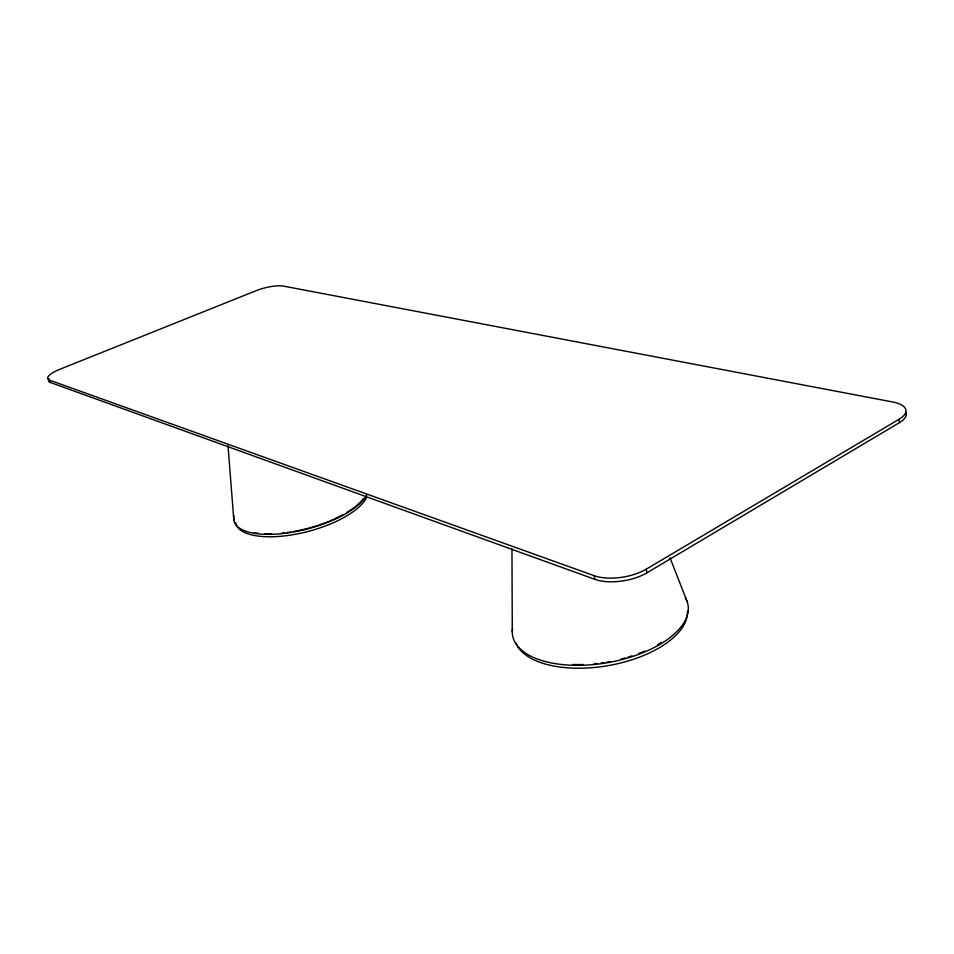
<?xml version="1.0" encoding="UTF-8"?>
<svg xmlns="http://www.w3.org/2000/svg" width="954" height="954" viewBox="0 0 954 954"><rect width="100%" height="100%" fill="white"/><g stroke="black" fill="none" stroke-linecap="round" stroke-linejoin="round"><path stroke-width="1.43" d="M48.976 378.881A22.395 6.01 -16.1 0 0 50.407 382.494L594.867 579.34A36.681 16.635 -9.6 0 0 646.907 572.829L899.455 422.646A33.784 12.736 -6.2 0 0 905.954 412.462M49.656 380.181L594.175 575.691A36.717 16.576 -9.6 0 0 646.275 569.144L899.121 419.235A33.819 12.676 -6.3 0 0 892.527 401.956L283.302 286.069A20.523 5.259 -14 0 0 256.018 290.731L60.185 369.15A22.407 5.974 -16.1 0 0 49.656 380.181L50.407 382.494M670.018 557.78L686.832 600.793M594.175 575.691L594.867 579.34M646.275 569.144L646.907 572.829M899.121 419.235L899.455 422.646M227.994 445.625L233.837 520.252M511.952 548.777L512.286 631.953M661.611 642.292A87.649 42.417 -9.9 0 1 657.461 644.773M644.809 651.033A87.649 42.417 -9.9 0 1 638.524 653.562M631.989 655.863A87.649 42.417 -9.9 0 1 627.947 657.127M625.216 657.926A87.649 42.417 -9.9 0 1 621.078 659.035M609.797 661.539A87.649 42.417 -9.9 0 1 606.947 662.052M604.085 662.517A87.649 42.417 -9.9 0 1 601.223 662.935M596.93 663.483A87.649 42.417 -9.9 0 1 594.08 663.781M582.763 664.509A87.649 42.417 -9.9 0 1 573.127 664.521M687.476 611.192A87.565 42.56 -9.9 0 1 609.928 665.32A87.565 42.56 -9.9 0 1 515.828 642.853M685.318 597.657A89.032 43.085 -9.9 0 1 608.366 662.541A89.032 43.085 -9.9 0 1 512.548 628.543M363.546 498.429A68.39 25.996 -14.8 0 1 360.767 501.673M359.956 502.496A68.39 25.996 -14.8 0 1 355.305 506.586M354.256 507.409A68.39 25.996 -14.8 0 1 352.038 509.031M350.869 509.83A68.39 25.996 -14.8 0 1 347.149 512.226M343.118 514.564A68.39 25.996 -14.8 0 1 339.91 516.281M338.801 516.841A68.39 25.996 -14.8 0 1 334.234 519.024M333.053 519.548A68.39 25.996 -14.8 0 1 329.44 521.111M328.212 521.611A68.39 25.996 -14.8 0 1 319.292 524.915M317.992 525.344A68.39 25.996 -14.8 0 1 314.021 526.608M312.685 527.002A68.39 25.996 -14.8 0 1 310.002 527.777M308.655 528.146A68.39 25.996 -14.8 0 1 303.241 529.518M301.881 529.828A68.39 25.996 -14.8 0 1 297.815 530.71M296.455 530.984A68.39 25.996 -14.8 0 1 293.749 531.497M291.065 531.95A68.39 25.996 -14.8 0 1 287.059 532.559M284.423 532.892A68.39 25.996 -14.8 0 1 281.812 533.179M271.747 533.835A68.39 25.996 -14.8 0 1 264.723 533.799M258.248 533.298A68.39 25.996 -14.8 0 1 254.289 532.726M366.324 498.155A68.33 26.092 -14.8 0 1 296.134 534.145A68.33 26.092 -14.8 0 1 235.686 522.828M366.634 495.15A69.451 26.402 -14.8 0 1 290.004 532.582A69.451 26.402 -14.8 0 1 233.933 515.971"/></g></svg>
